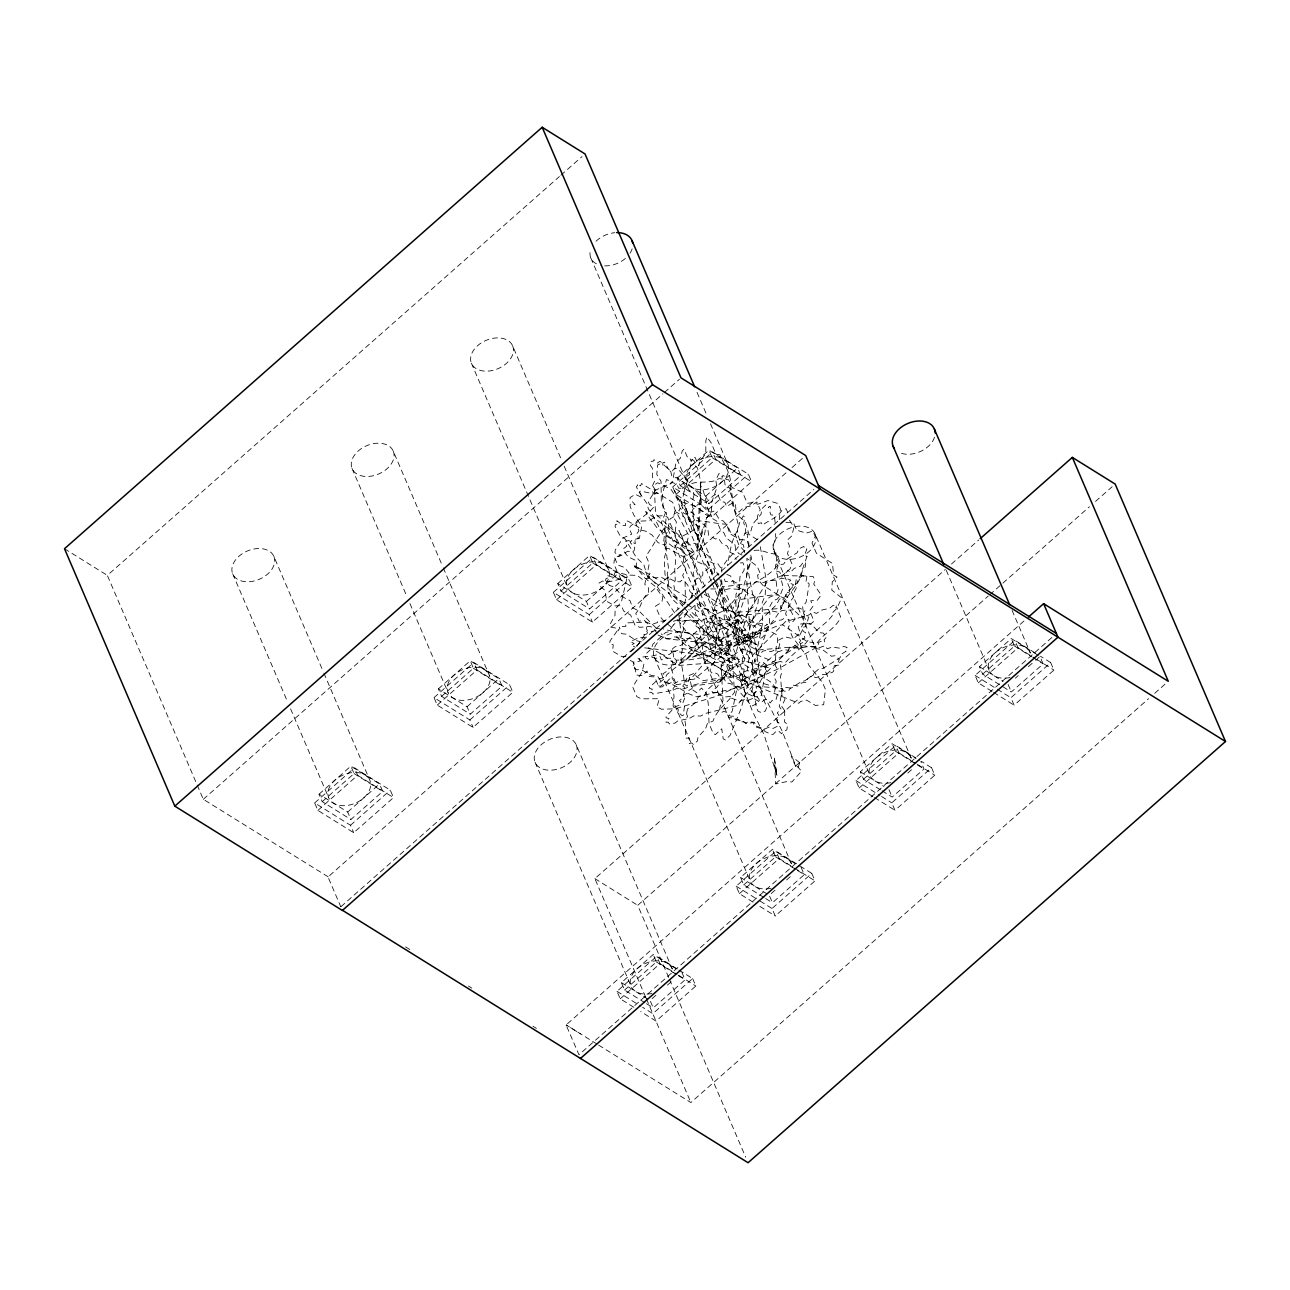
<?xml version="1.0" encoding="UTF-8"?>
<svg xmlns="http://www.w3.org/2000/svg" width="1290" height="1290" viewBox="0 0 1290 1290"><rect width="100%" height="100%" fill="white"/><g stroke="black" fill="none" stroke-linecap="round" stroke-linejoin="round"><path stroke-width="0.75" stroke-dasharray="5 3.75" d="M691.908 598.092L692.021 595.545L695.504 595.029L696.39 592.997M748.926 546.186L748.732 542.026L745.056 540.026L737.138 539.091L735.252 534.673L730.35 532.012L727.028 524.224C715.708 523.885 704.824 520.467 693.488 520.725L691.118 522.611L714.66 577.517M721.707 581.274L711.016 621.667L711.629 623.118L714.37 621.893L719.723 642.839L733.865 620.812L751.554 558.602L750.78 555.232M690.892 597.705L694.02 589.659L693.294 587.514L695.149 580.516L696.616 578.613L701.179 577.114L702.824 574.856L702.776 570.922L705.566 570.744L709.307 567.681L714.418 569.116L714.354 572.841L719.03 574.953M684.297 603.849L685.393 600.559L685.054 580.677L682.636 575.421L685.828 569.277L683.41 563.778L684.071 552.168L681.604 548.718L682.539 543.235L685.925 543.058L687.07 540.962L689.634 544.702L691.714 545.476L694.375 543.187L696.181 543.783L702.599 551.475L709.032 556.49L709.887 561.618L715.418 564.391L717.562 563.408L720.513 567.535L723.045 568.051M682.974 612.282L678.556 617.168M636.954 646.258L647.37 630.713L646.322 628.262L647.983 624.183L644.162 620.071L639.098 621.296L635.744 613.46C641.34 607.284 641.452 598.109 648.451 592.916L648.644 588.03L644.774 584.354L645.677 580.21L649.966 573.566L648.08 569.164L649.289 563.649L645.951 555.861C652.821 546.992 657.142 536.559 664.447 528.045L667.253 527.529L696.278 595.254M686.877 612.911L683.652 618.12L685.296 621.667L682.475 625.666L683.668 629.246L682.039 633.471L679.701 635.115L680.588 637.728L683.2 638.856L690.376 638.389L718.611 654.03L745.846 640.566L758.052 602.672L758.391 598.092L754.473 596.69L752.699 594.609L749.071 594.255L743.572 589.965L734.591 585.644L733.252 581.21L725.254 581.596L724.238 578.581M630.778 651.789L635.712 647.354M328.16 876.813L203.32 799.316L107.344 575.388L559.409 176.553M560.908 175.214L582.016 156.606M203.32 799.316L662.915 393.821M664.415 392.483L679.491 379.195M319.033 794.188L350.864 766.115L379.534 783.965L382.727 791.415L350.896 819.505L322.226 801.654L319.033 794.188L347.703 812.039L350.896 819.505M438.39 688.876L470.221 660.803L498.891 678.653L502.084 686.119L470.253 714.192L441.583 696.342L438.39 688.876L467.061 706.726L470.253 714.192M557.748 583.58L589.578 555.49L618.249 573.341L621.441 580.806L589.611 608.896L560.94 591.03L557.748 583.58L586.418 601.43L589.611 608.896M677.105 478.268L708.936 450.178L737.606 468.028L740.799 475.494L708.968 503.584L680.298 485.733L677.105 478.268L705.775 496.118L708.968 503.584M314.663 802.928L354.46 767.824L390.289 790.141L393.482 797.607L353.702 832.711L317.872 810.394L314.663 802.928L350.509 825.245L353.702 832.711M434.021 697.632L473.817 662.528L509.647 684.829L512.84 692.295L473.059 727.399L437.229 705.082L434.021 697.632L469.866 719.933L473.059 727.399M553.378 592.32L593.174 557.216L629.004 579.533L632.197 586.998L592.416 622.103L556.587 599.785L553.378 592.32L589.224 614.637L592.416 622.103M672.735 487.007L712.532 451.903L748.361 474.22L751.554 481.686L711.774 516.79L675.944 494.473L672.735 487.007L708.581 509.324L711.774 516.79M322.226 801.654L354.057 773.565L350.864 766.115M441.583 696.342L473.414 668.268L470.221 660.803M560.94 591.03L592.771 562.956L589.578 555.49M680.298 485.733L712.128 457.644L708.936 450.178M317.872 810.394L357.653 775.29L354.46 767.824M437.229 705.082L477.01 669.978L473.817 662.528M556.587 599.785L596.367 564.681L593.174 557.216M675.944 494.473L715.724 459.369L712.532 451.903M347.703 812.039L379.534 783.965M467.061 706.726L498.891 678.653M586.418 601.43L618.249 573.341M705.775 496.118L737.606 468.028M350.509 825.245L390.289 790.141M469.866 719.933L509.647 684.829M589.224 614.637L629.004 579.533M708.581 509.324L748.361 474.22M786.029 472.833L327.999 876.958L340.802 906.822M792.076 467.512L802.654 458.176M340.963 906.66L813.861 489.442M645.645 997.057L594.884 878.619L945.409 569.374M951.456 564.036L978.642 540.042M668.688 977.53L637.728 905.306L988.253 596.044M989.769 594.706L1089.486 506.728M1095.533 501.407L1112.141 486.733M1023.97 621.006L566.1 1024.969L578.968 1054.752L1051.866 637.518M644.807 1002.652L624.57 990.059L621.377 982.593L653.208 954.503L680.185 971.306M763.986 897.501L743.75 884.908L740.557 877.442L772.388 849.368L799.365 866.17M880.377 789.754L863.51 779.241L860.317 771.775L892.148 743.701L915.755 758.407M999.508 684.635L982.658 674.138L979.449 666.672L1011.279 638.582L1038.256 655.385M633.858 1007.296L620.216 998.799L617.007 991.333L656.803 956.229L677.282 968.983M753.038 902.145L739.396 893.648L736.187 886.182L775.983 851.077L796.462 863.832M872.798 796.494L859.156 787.997L855.947 780.531L895.744 745.427L919.625 760.294M991.945 691.375L978.288 682.878L975.095 675.412L1014.875 640.308L1038.773 655.191M624.57 990.059L656.4 961.969L653.208 954.503M743.75 884.908L775.58 856.818L772.388 849.368M863.51 779.241L895.341 751.167L892.148 743.701M982.658 674.138L1014.488 646.048L1011.279 638.582M620.216 998.799L659.996 963.694L656.803 956.229M739.396 893.648L779.176 858.543L775.983 851.077M859.156 787.997L898.937 752.892L895.744 745.427M978.288 682.878L1018.068 647.774L1014.875 640.308M655.836 995.332L650.047 1000.443L653.24 1007.909L685.071 979.819L681.878 972.354M667.414 985.125L673.187 980.013M775.016 890.197L769.227 895.292L772.42 902.758L804.25 874.685L801.058 867.219M786.577 879.974L790.931 876.152M907.789 773.033L913.578 767.937M1015.359 678.137L1018.245 675.589M1028.372 666.656L1034.161 661.544M1035.612 660.27L1039.95 656.433L1043.142 663.899L1011.312 691.988L1001.201 685.683M882.07 790.802L892.18 797.091L924.011 769.017L920.802 761.552M678.991 970.048L692.633 978.546L652.853 1013.65L642.614 1007.28M811.813 873.394L815.006 880.86L775.226 915.964L772.033 908.499L811.813 873.394L798.155 864.897M931.574 767.744L934.766 775.193L894.986 810.297L891.777 802.848L931.574 767.744L921.334 761.358M1050.705 662.625L1053.914 670.091L1014.117 705.195L1010.925 697.729L1050.705 662.625L1040.466 656.239M692.633 978.546L695.842 986.012L656.046 1021.116L640.695 1011.554M598.625 1045.11L690.86 1102.547L1148.648 698.648M1154.695 693.31L1165.273 683.974M665.527 620.168L663.447 621.345L657.997 620.877L657.449 622.619L651.482 624.344L646.532 622.135L627.295 622.86L625.618 623.57L625.86 626.295L618.958 626.601L620.022 628.359L617.958 630.375L622.07 633.793L626.618 634.18L636.131 640.614L642.404 642.097M673.493 621.345L677.137 620.006L682.104 621.183L686.57 620.635L687.506 619.329L691.15 620.2L693.73 621.99L696.439 626.489L728.64 646.226L724.512 661.963L679.443 665.414L671.026 661.028C663.399 655.562 655.014 649.128 645.597 647.145M710.726 588.933L722.384 588.982L721.545 590.739L729.431 588.675L745.652 589.836L739.186 594.464L726.06 609.735L701.857 620.458L677.927 620.409M740.379 562.956L742.863 562.666L744.459 566.616L743.991 570.454L739.944 576.727L737.67 622.151L713.144 632.116L688.731 609.493M754.053 550.475C761.987 548.879 768.614 554.474 776.499 553.942L779.87 561.779L775.371 565.02L775.661 570.777L779.837 572.131L780.885 574.582C791.673 576.824 802.638 575.082 813.281 576.678L814.877 580.419L813.748 584.096L821.133 595.013L817.312 600.269L810.717 600.785L813.023 606.171L809.652 610.847L814.054 621.119L811.12 623.618L800.897 623.925L798.026 625.424L799.945 633.148L794.962 637.389L790.77 638.228L785.062 636.889L778.176 640.324L779.757 644L777.677 652.127L754.924 671.493L715.434 579.355M656.481 628.504L659.432 628.311M656.11 630.504L647.499 632.293L646.838 634.003L643.484 634.728L645.435 635.793L644.613 637.841L639.292 637.518L630.455 641.42L634.148 643.597L631.036 645.016L635.389 647.29M625.827 656.546L622.07 656.707L612.54 651.16L613.282 644.823L609.573 643.629L610.106 640.808L617.297 630.729L616.217 628.182L610.702 627.069L609.735 624.812L614.975 615.507L615.137 609.251L621.393 601.979L626.747 579.113L617.587 572.567L613.895 563.972L614.234 560.344L620.974 554.571L618.023 554.958L614.959 552.733L615.217 550.072L622.957 537.978L631.681 534.125L629.165 528.271L630.697 525.885L648.902 512.388L654.014 506.809L649.515 504.551L648.257 501.616L655.643 490.071L672.767 482.508L677.057 484.54L678.621 488.217L685.119 488.378C693.891 477.574 708.629 485.798 718.998 478.574L728.753 479.832L732.01 487.426L742.572 492.28L747.297 503.31L753.199 502.519L757.714 504.277L767.969 500.536L778.128 503.535L780.434 508.937L779.273 519.596L782.127 522.353M785.916 522.498L793.479 522.805L796.623 530.142L806.073 533.141L812.926 531.109L815.232 536.495L812.007 542.977L816.425 553.265L832.437 563.424L833.727 575.211L837 577.049L832.26 581.887L831.824 590.127L841.644 597.851L836.92 608.348L831.921 613.266L832.695 615.024C826.342 624.038 816.119 629.052 809.717 637.47C805.605 645.984 795.108 651.079 788.948 658.771L785.691 662.205L783.433 662.705L780.482 661.383L752.763 669.478L752.376 655.546L785.642 621.506L808.33 615.249L813.055 612.057L816.457 613.427L821.359 610.186L829.663 608.235L833.066 605.397L836.791 604.994L835.726 607.832L836.871 607.542L840.693 617.152C835.227 630.423 819.053 634.825 814.054 648.806L777.225 669.365L715.934 696.439L675.218 708.807L661.544 709.226L656.997 706.904L659.303 698.712L641.178 698.841L636.857 696.648L632.664 686.861L642.097 671.993L644.129 663.286L635.244 656.159M644.645 647.822L710.338 655.643L730.027 645.452L711.887 635.954L670.203 630.842L663.044 628.843M704.259 594.238L721.191 604.768L722.755 609.348L728.85 611.283L730.93 610.154L734.542 613.588L739.605 615.169L742.024 619.216L746.007 620.151L748.571 623.909L752.425 625.94L754.376 625.408L756.246 628.149L756.44 631.068L754.134 636.293L759.101 670.526L740.879 681.136L704.034 658.739L699.664 629.294L696.439 624.779L698.922 618.861L695.681 614.121L694.955 605.284M726.851 574.469L730.527 575.937L732.43 580.29L735.816 582.935L737.751 582.564L739.138 585.757L738.912 588.95L735.977 594.335L735.881 632.003L717.014 641.485L685.071 613.089M658.013 635.051L666.14 638.486L670.719 638.792L674.896 636.825L684.119 639.276L685.683 642.952L694.326 650.418L731.398 666.091L700.534 594.077M741.96 555.055L738.702 553.491L735.59 549.395L735.042 544.912L725.98 537.591L724.093 533.189L720.11 528.932L716.788 521.144L705.646 514.468L696.294 506.567L681.346 501.713L676.089 497.166L670.897 489.136L657.707 482.782L652.708 485.895L657.771 493.49L654.111 493.957L640.55 491.055L639.518 491.684L642.017 497.553L635.309 494.312L630.068 497.569L630.084 499.294L635.083 504.68L630.133 504.18L630.149 506.502L633.841 515.097L641.759 525.997L639.34 538.51L634.906 539.381L635.293 543.687L628.827 540.575L625.779 541.171L626.779 546.267L623.763 548.476L623.199 550.475L628.133 556.796L636.405 560.779L636.276 567.229L644.419 577.662L655.014 586.273L662.77 597.383L661.851 602.172L655.481 606.219L659.674 616.023L663.334 620.522L677.943 632.809L676.766 637.034C709.935 669.623 756.279 685.861 798.655 703.276L800.735 701.405L806.669 700.148L815.377 705.404L823.665 704.743L825.423 689.392L822.407 682.394L808.427 664.673L806.411 655.465L792.64 637.325L788.222 627.037L790.286 624.666L787.98 619.281L792.899 621.651L795.221 618.958L788.513 606.897L788.98 604.381L787.368 600.624L762.712 585.176L758.375 579.855L757.553 575.018L760.6 574.276L757.246 566.439L746.829 558.344C747.684 570.696 750.393 582.403 752.731 594.755L754.682 596.657L754.715 602.801L753.215 606.929L748.297 610.75L733.043 662.786L711.596 652.466L698.18 595.932M630.213 660.448L633.454 662.06L636.454 675.025L642.501 675.686L646.983 671.026L649.289 676.428L654.659 677.008L659.061 687.28L662.641 686.748L669.236 679.185L672.058 678.024L674.219 679.008L676.121 684.716L673.074 688.586L674.025 696.342L673.074 705.807L673.896 707.468L677.379 707.888L678.282 709.871L677.427 714.079L679.717 713.531L682.2 715.837L686.731 712.999L687.441 709.049L696.1 702.147L698.309 696.923L704.872 695.278L706.888 690.215L729.769 669.558L727.544 628.794L707.694 621.441L681.023 645.355L675.17 646.709L672.751 648.564L671.477 651.595L673.09 652.724L673.574 656.82L671.848 660.948L673.364 664.495L671.284 668.672L672.88 673.396L672.025 678.121L676.234 684.7L682.313 683.781L685.506 681.168L688.134 675.928L694.826 673.025L696.407 676.702L703.372 680.604L731.059 676.412L697.051 597.077M684.748 602.994L668.059 592.965L669.429 593.545L634.309 566.536L638.598 568.568L634.583 565.455L689.15 598.737M696.923 603.494L732.913 625.65L756.956 644.807L735.687 634.309L686.441 604.043M715.724 459.369L751.554 481.686M1018.068 647.774L1035.144 658.4M1036.838 659.464L1053.914 670.091M712.128 457.644L740.799 475.494M1014.488 646.048L1031.339 656.546M1033.032 657.594L1043.142 663.899M979.449 666.672L1003.056 681.362M975.095 675.412L995.574 688.167M997.267 689.231L1010.925 697.729M993.639 692.44L1014.117 705.195M898.937 752.892L915.997 763.519M917.706 764.583L934.766 775.193M596.367 564.681L632.197 586.998M895.341 751.167L915.577 763.761M917.271 764.809L924.011 769.017M592.771 562.956L621.441 580.806M860.317 771.775L883.924 786.481M855.947 780.531L879.845 795.398M881.554 796.462L891.777 802.848M874.507 797.559L894.986 810.297M477.01 669.978L512.84 692.295M473.414 668.268L502.084 686.119M779.176 858.543L792.834 867.041M794.527 868.106L815.006 880.86M775.58 856.818L795.817 869.428M797.51 870.476L804.25 874.685M740.557 877.442L767.534 894.244M765.679 898.566L772.42 902.758M736.187 886.182L758.375 900.001M760.084 901.065L772.033 908.499M759.875 906.402L775.226 915.964M594.884 878.619L637.728 905.306M64.5 548.718L107.344 575.388M357.653 775.29L393.482 797.607M659.996 963.694L677.057 974.321M678.766 975.385L695.842 986.012M354.057 773.565L382.727 791.415M656.4 961.969L676.637 974.579M678.33 975.627L685.071 979.819M621.377 982.593L648.354 999.395M646.5 1003.701L653.24 1007.909M617.007 991.333L640.904 1006.216M596.915 1044.045L566.181 1024.905L580.435 1033.903M405.544 946.876L410.639 950.053M468.431 986.044L471.818 988.156M533.012 1026.26L536.398 1028.372M757.278 539.672L748.958 534.366L745.233 521.386L736.767 514.887L732.349 504.6L731.688 496.247L729.382 490.845C734.01 477.784 724.851 466.093 719.965 454.822L716.014 454.193L711.08 442.696L706.904 437.004L705.84 440.809L705.791 453.709L700.196 460.74L698.745 465.9L695.068 457.321L693.504 457.257L691.247 461.465L689.36 457.063L687.28 456.966L683.942 449.194L682.249 451L680.12 458.514L676.041 462.175L672.477 482.283L671.639 481.896L670.139 484.137L668.559 480.46L666.495 479.493L662.56 493.409L663.157 508.792L664.415 511.743L666.624 512.888L663.705 541.784L666.333 550.83L664.334 557.909L664.963 574.034L665.608 577.146L667.301 578.71L668.236 577.34C666.108 586.724 668.994 597.689 677.089 603.381L678.04 609.283M655.949 627.843L638.969 610.912L632.664 607.864L629.988 600.624L623.473 597.367L614.234 586.966L609.412 585.499L605.51 580.194L606.09 578.468L608.009 577.968L607.122 575.469L612.266 577.114L614.54 576.517L614.669 572.905L616.572 572.325L628.037 575.018L637.26 575.404L642.226 579.307L648.87 578.307L649.692 576.162L655.465 577.904L660.964 577.049L666.221 580L670.316 579.016L675.444 581.596L680.298 581.806L681.491 580.307L685.264 582.209L687.764 585.096L690.021 591.529L721.642 624.054L714.95 643.758L666.253 638.824L661.27 633.825M682.99 604.155L673.477 593.722L674.396 588.321L673.686 584.176L675.267 580.29L674.735 569.97L675.976 556.296L673.187 549.75L677.605 542.606L674.831 535.769L676.347 521.837L673.396 517.484L674.896 510.921L677.04 510.05L679.217 510.985L679.379 509.099L680.781 508.534L683.845 513.243L686.457 514.355L689.973 511.791L692.214 512.646L698.632 519.193L699.938 522.418L703.614 524.385L707.839 528.981L708.629 535.237L715.515 539.01L718.272 537.995L721.803 543.187L727.544 546.299L729.463 552.056L734.042 554.103L736.235 559.505M744.717 551.265L739.186 545.557L735.735 537.237L729.866 533.544L726.673 524.74L723.255 520.999L719.272 519.322L714.225 511.114L711.016 512.243L706.823 510.276L702.115 505.68L700.228 496.279L694.423 488.862L689.682 485.459L687.618 480.46L678.863 469.85L676.008 468.27L673.493 469.286L672.138 471.592L668.817 469.592L664.415 462.159L662.802 462.82L662.883 465.609L660.109 463.916L657.642 464.916L656.803 474.462L661.028 481.331L661.302 501.858L665.672 512.388L661.399 522.418L665.753 532.512L666.317 552.668L668.51 568.1L667.172 573.663L668.672 579.919L668.365 587.821L673.686 595.948L682.862 606.236M684.168 607.703L722.158 650.354L750.345 638.905L746.265 571.663L750.216 562.891L750.216 557.264M789.464 520.209L793.963 527.046L791.834 535.882L787.126 540.429L789.448 545.815L787.545 553.652L791.963 563.94L790.141 568.809L782.788 575.227L780.901 578.791L783.207 587.337L780.111 595.593L777.177 599.124L772.904 600.818L768.34 609.186L769.904 612.863L769.372 624.279L755.263 661.98L718.901 577.162M677.814 619.587L686.699 632.197L743.782 662.012L751.409 639.372L714.079 581.548M674.541 612.847L654.498 582.516L647.08 575.485L643.871 564.697L636.212 557.296L625.279 539.22L619.619 534.995L615.007 526.175L615.685 524.192L617.91 524.45L616.846 520.725L622.876 525.369L625.553 525.659L625.666 520.999L627.891 521.144L637.712 526.675L641.34 530.174L645.419 531.109L652.143 535.092L657.997 542.606L662.689 544.606L665.753 544.477L666.704 542.058L673.477 547.105L676.283 546.815L679.911 548.621L686.087 555.023L690.876 555.684L696.906 561.537L702.599 564.149L703.985 562.746L711.371 572.018L713.531 579.645M657.094 633.535L653.417 627.504L649.531 626.424L639.808 627.343L635.019 625.327L630.616 615.04L623.634 611.009L621.312 605.623L614.782 605.913L606.897 601.382L604.72 590.143L600.656 586.805L599.044 583.048L602.591 581.032C611.605 583.225 618.974 578.468 627.327 577.211L626.279 574.76L629.036 572.986L624.537 567.471L617.7 564.939L614.346 557.103L621.409 555.538L627.408 551.346L633.906 551.056L634.809 547.702L630.23 542.493L631.987 540.155L638.55 538.317L636.663 533.915L638.985 530.803L635.664 523.014L639.324 521.16L648.789 520.741L656.949 516L663.834 515.694L667.591 517.209L699.744 592.255M707.839 593.319L736.01 654.627L748.813 686.119L741.96 674.057L745.12 681.91L742.798 679.266L704.098 588.95M1012.07 610.347L1030.323 652.917M1008.119 684.522L1011.312 691.988M946.247 570.261L989.091 670.187M815.199 534.108A22.349 15.351 -23.2 0 1 789.303 559.376A22.349 15.351 -23.2 0 1 779.257 534.753A22.349 15.351 -23.2 0 1 815.199 534.108L911.175 758.036M787.706 512.452L786.11 508.712L782.208 509.889C777.612 517.935 769.098 520.015 762.454 525.207L761.406 522.756L758.23 523.53L757.343 516.484L760.197 509.776L756.843 501.939L750.861 505.986L743.717 507.454L739.041 511.969L735.993 510.324L735.365 503.39L732.478 503.052L726.641 506.551L724.754 502.149L720.9 501.697L717.562 493.925L713.709 495.296L706.904 501.875L697.874 504.535L692.924 509.324L691.44 513.097L718.111 575.324M888.987 789.641L892.18 797.091M773.968 551.378L869.944 775.306M697.035 392.337L707.355 416.396M710.516 423.797L727.963 464.513A22.349 15.351 -23.2 0 1 702.066 489.781A22.349 15.351 -23.2 0 1 692.021 465.158A22.349 15.351 -23.2 0 1 727.963 464.513M590.772 257.871L686.731 481.783M711.193 581.081L680.604 509.695L674.444 490.49L683.007 508.518L680.024 498.472L689.747 521.74L684.522 505.212L697.358 536.946M711.983 582.903L744.411 658.577L716.014 583.87M704.808 586.24L678.991 530.384L703.308 587.127M695.455 639.775A22.349 15.351 -23.2 0 1 669.542 665.043A22.349 15.351 -23.2 0 1 659.496 640.404A22.349 15.351 -23.2 0 1 695.455 639.775L791.415 863.687M654.207 657.045L750.183 880.957M512.646 345.897A22.349 15.351 -23.2 0 1 486.733 371.165A22.349 15.351 -23.2 0 1 476.687 346.542A22.349 15.351 -23.2 0 1 512.646 345.897L561.021 458.788M564.198 466.19L608.606 569.825A22.349 15.351 -23.2 0 1 582.709 595.093A22.349 15.351 -23.2 0 1 572.663 570.454A22.349 15.351 -23.2 0 1 608.606 569.825M471.398 363.167L567.374 587.095M576.275 744.927A22.349 15.351 -23.2 0 1 550.379 770.194A22.349 15.351 -23.2 0 1 540.317 745.556A22.349 15.351 -23.2 0 1 576.275 744.927L672.235 968.838M669.478 979.384L745.685 1157.178M646.451 998.912L690.86 1102.547M535.044 762.197L631.004 986.108M393.289 451.21A22.349 15.351 -23.2 0 1 367.376 476.478A22.349 15.351 -23.2 0 1 357.33 451.855A22.349 15.351 -23.2 0 1 393.289 451.21L442.454 565.939M443.244 567.793L489.249 675.138A22.349 15.351 -23.2 0 1 463.352 700.406A22.349 15.351 -23.2 0 1 453.306 675.766A22.349 15.351 -23.2 0 1 489.249 675.138M352.041 468.48L406.769 596.174M409.946 603.575L448.017 692.408M273.915 556.522A22.349 15.351 -23.2 0 1 248.019 581.79A22.349 15.351 -23.2 0 1 237.973 557.151A22.349 15.351 -23.2 0 1 273.915 556.522L323.097 671.251M323.887 673.106L369.891 780.434A22.349 15.351 -23.2 0 1 343.995 805.702A22.349 15.351 -23.2 0 1 333.949 781.079A22.349 15.351 -23.2 0 1 369.891 780.434M232.684 573.792L287.412 701.486M290.589 708.887L328.66 797.704M715.305 582.161L699.664 542.332M748.926 546.122L747.023 540.429L747.942 533.963L744.91 535.157L745.781 528.561L743.701 523.031L744.894 517.516L743.475 515.79L740.089 521.079L737.558 530.367C731.172 540.413 729.511 554.136 727.496 565.73M697.713 593.981L693.182 573.421L696.181 559.65C701.147 546.863 706.694 532.399 706.065 518.225L711.516 513.694L711.483 503.068L716.772 487.83L715.853 479.993L718.933 473.543L720.804 474.446L722.174 477.526L722.868 475.429L724.093 476.01L724.98 484.395L726.609 488.072L728.108 487.281L730.027 488.2L731.462 491.264L734.365 509.905L738.364 524.853L737.09 533.012L741.153 543.735L743.54 545.025L744.507 552.636M721.755 572.099L721.723 567.648L726.851 560.441C733.736 552.781 742.072 544.009 744.604 533.625L750.925 530.948L752.909 523.917L761.1 514.162L761.664 508.921L765.986 504.825L767.679 505.535L768.469 507.663L769.55 506.309L770.662 506.776L769.969 512.356L770.904 514.904L774.29 515.178L775.403 524.611M760.294 546.686L765.905 578.178L765.196 595.416L762.197 602.704L762.438 623.925L755.166 658.739L741.073 708.565L730.156 735.284L725.464 740.025L723.206 738.815L721.755 728.802L715.402 734.607L713.273 733.462L709.065 723.674L708.274 703.889L706.565 693.375L701.454 688.07L696.971 692.811L692.069 689.473L689.634 677.427L687.167 686.151L684.2 684.151C684.393 672.058 678.088 660.061 683.039 648.306L678.363 611.266M721.642 579.855L724.658 622.715L744.153 630.794L769.308 597.286L774.951 595.045L777.241 592.4L778.386 588.337L776.79 586.966L776.193 581.629L777.741 576.082L776.161 571.551L778.047 565.891L776.354 559.812L777.032 553.539L774.871 552.555L772.855 545.219L775.677 539.897L775.629 533.641M1009.973 677.524A22.349 15.351 -23.2 0 1 988.285 666.221A22.349 15.351 -23.2 0 1 1009.425 645.581A22.349 15.351 -23.2 0 1 1031.113 656.884M934.492 437.262A22.349 15.351 -23.2 0 1 900.162 452.871M890.826 782.643A22.349 15.351 -23.2 0 1 869.138 771.323A22.349 15.351 -23.2 0 1 890.293 750.699A22.349 15.351 -23.2 0 1 911.982 762.003M771.065 888.294A22.349 15.351 -23.2 0 1 749.393 876.99A22.349 15.351 -23.2 0 1 770.533 856.35A22.349 15.351 -23.2 0 1 792.221 867.67M651.901 993.445A22.349 15.351 -23.2 0 1 630.213 982.142A22.349 15.351 -23.2 0 1 651.353 961.501A22.349 15.351 -23.2 0 1 673.041 972.821M632.132 248.857A22.349 15.351 -23.2 0 1 630.068 253.179M625.36 258.468A22.349 15.351 -23.2 0 1 600.898 265.401M596.432 263.821A22.349 15.351 -23.2 0 1 590.626 249.599M596.044 241.23A22.349 15.351 -23.2 0 1 614.846 232.7M722.255 586.773L714.563 604.688L734.558 612.54L781.869 608.283L780.385 607.413L780.869 605.558L783.804 604.204L782.998 602.333L786.336 601.043L785.755 598.641L787.851 596.818L785.675 595.932L785.013 593.045L789.303 592.11L790.19 588.579L793.592 584.773L789.367 582.854L788.867 581.79L790.851 580.194L786.045 578.307L780.369 578.452L778.596 579.968L767.356 580.855L763.648 582.564L756.021 581.709L752.538 583.386L722.255 586.773M694.262 494.489L692.359 501.036L694.117 529.948L680.781 537.043L655.546 513.92L654.465 490.071L652.434 486.024L654.481 481.331L652.45 477.09L652.369 468.189L650.402 465.529L650.805 461.32L653.288 461.223L654.014 459.611L657.642 463.126L659.48 461.385L660.819 461.868L670.832 471.737L671.703 475.688L675.879 477.864L677.395 477.139L679.749 480.315L683.249 482.121L684.716 485.701L687.489 486.862L689.086 490.216L691.682 492.28L693.085 492.022L694.262 494.489M700.712 499.294L697.793 550.153L697.551 535.963L700.712 482.379L700.712 499.294M807.008 556.345L800.042 576.275L796.107 579.919L795.301 586.16L796.656 587.385L794.092 592.239L793.447 597.415L790.125 601.527L789.899 605.445L786.868 609.541L785.61 613.911L786.416 615.314L784.191 618.313L781.547 619.958L776.387 620.587L745.765 642.114L733.123 631.713L747.797 588.627L755.085 582.677C763.083 577.92 772.275 572.808 777.741 564.972L783.562 564.133L787.4 558.941L796.994 552.846L799.139 548.798L803.847 546.428L804.879 549.185L806.895 548.927L804.444 555.426L807.008 556.345M782.256 605.252C778.87 616.41 768.276 624.199 764.293 635.293L762.068 637.679L760.407 638.195L758.536 636.163L738.074 645.29L739.75 626.005L766.76 582.419L784.385 574.453L788.125 570.374L790.302 572.534L794.172 568.406L800.251 566.326L803.025 562.634L805.669 562.359L805.266 566.987L802.316 570.857L801.558 574.211C798.075 586.176 787.303 594.287 782.256 605.252M784.723 710.726L784.578 722.029L787.593 724.416L786.819 729.995L782.949 731.365L781.756 733.8L778.628 731.156L776.193 731.156L773.274 734.316L771.178 734.397L764.873 731.446L763.422 729.382L755.795 726.931L754.569 722.352L748.087 721.691L745.701 723.4L742.105 720.546L736.703 720.046L734.494 716.224L730.204 716.144L727.786 712.693L723.787 711.403L721.594 712.451L719.82 709.919L719.917 706.791L722.981 700.599L721.11 664.673L742.169 648.838L780.208 664.35L781.595 672.88L780.514 676.412L781.95 695.229L784.997 699.357L781.676 706.356L784.723 710.726M800.558 643.726L800.493 646.145L802.122 647.37L800.235 648.548L790.464 647.161L756.891 650.112L735.719 638.566L739.428 615.443L768.243 612.831L771.275 610.831L778.886 612.428L782.159 610.412L792.931 609.912L794.318 608.025L799.848 608.187L804.928 610.96L803.331 612.943L804.041 614.363L808.556 617.136L807.605 620.99L806.057 621.957L805.944 626.553L801.945 627.521L803.219 631.358L805.524 632.664L803.864 634.922L804.944 638.115L801.961 639.614L803.138 642.13L800.558 643.726M671.445 651.45L671.381 652.901L669.155 654.498L665.511 655.578L660.416 653.82L651.998 656.094L641.194 657.142L639.55 658.142L639.969 661.093L633.068 662.334L634.245 664.108L632.31 666.591L636.631 669.784L641.227 669.607L651.16 675.396L657.545 676.202L661.06 681.297C670.606 682.216 679.524 688.215 687.409 693.149L696.116 696.826L741.057 687.135L744.201 669.365L710.693 652.014L707.694 647.451L705.001 645.822L701.292 645.371L700.438 646.903L696.003 648.096L690.956 647.467L687.376 649.402L682.184 648.499L677.315 650.724L671.445 651.45M781.111 695.971L779.257 706.597L780.982 708.871L777.273 712.918L778.983 715.321L777.08 721.723L779.047 723.013L777.564 726.189L773 728.463L769.066 727.109L764.631 729.06L753.779 725.19L753.537 722.626L746.426 723.432L744.056 721.9L739.928 721.739L738.799 719.626L735.461 719.691L734.107 717.788L729.302 717.788L728.318 716.385L732.269 711.032L736.477 690.714L755.472 681.233L782.772 689.134L782.514 693.939L781.111 695.971M802.654 606.687L803.283 612.347L805.024 613.008L803.428 617.975L803.976 622.651L801.364 627.214L802.058 630.681L799.784 635.131L799.461 639.292L800.671 640.275L798.994 643.533L791.157 647.806L763.374 675.557L747.281 670.268L753.473 627.166L776.628 604.607L779.321 599.14L785.384 596.69L788.271 591.062L797.139 582.935L798.478 578.775L802.977 575.324L804.75 577.42L806.847 576.598L805.766 582.967L808.733 582.999L809.169 584.612L806.024 602.365L802.654 606.687M743.298 640.034L742.169 663.141L772.742 683.361L775.758 689.037L778.241 690.956L781.482 691.327L782.095 689.279L785.82 687.457L790.254 687.957L793.173 685.232L797.752 686.07L801.767 682.878L806.508 682.249L806.702 679.685L811.555 675.863L816.119 677.798L823.213 674.315L825.858 674.622L832.469 672.284L833.792 670.897L833.179 667.124L834.791 665.543L839.032 665.076L837.855 662.866L839.306 659.529L835.275 655.707L831.308 656.223L822.198 649.386L816.586 648.757L813.103 642.42L807.685 641.936L782.707 624.795L777.951 625.65L743.298 640.034M717.014 626.472L714.466 661.689L710.564 667.236L710.097 670.268L711.58 672.993L713.951 672.316L717.869 674.186L719.901 677.911L724.254 678.637L726.044 682.684L731.478 684.006L734.8 687.328L737.445 686.038L743.975 687.651L744.669 692.295L752.135 695.842L753.36 698.084L759.423 701.905L761.552 702.147L764.922 699.535L767.405 699.889L770.275 702.937L771.791 700.76L775.919 700.002L777.402 694.713L774.629 691.924L776.177 680.975L773.597 676.25L777.87 669.945L775.258 665.463L776.145 646.951L777.677 643.678L777.338 635.196L740.476 614.282L717.014 626.472M666.108 716.659L666.027 717.74L669.01 718.578L665.882 722.126L668.268 722.207L669.381 723.948L675.009 723.093L677.685 720.949L689.215 718.466L693.923 715.853L700.825 716.031L705.275 713.483L736.961 705.566L755.811 681.894L741.282 674.331C725.48 680.169 707.984 680.604 692.44 685.425L693.327 686.345L691.682 688.763L687.973 690.827L687.554 693.101L683.49 695.149L682.539 698.116L679.346 700.663L680.894 701.55L679.717 705.13L674.944 706.823L666.108 716.659M684.103 491.361L683.103 496.553L692.085 530.513L701.115 537.156L706.517 517.967L709.032 515.516L708.903 513.033L703.405 490.958L700.534 485.363L700.922 482.234L697.487 467.915L695.439 466.061L694.181 460.917L692.021 459.321L689.441 470.35L689.65 474.639L687.473 475.833L687.715 479.993L684.103 491.361M697.084 640.34L695.455 643.049L725.818 645.838L751.006 639.356L761.568 627.666L767.727 624.408L748.087 621.554L739.396 622.441L739.815 621.006L727.947 619.49L715.869 621.2C713.951 620.458 706.162 624.118 711.129 624.376L707.114 628.101L708.484 629.343L702.969 631.842L704.421 633.019L697.084 640.34M649.515 687.36L649.418 688.328L652.418 689.231L649.273 692.214L651.66 692.424L652.772 694.036L672.654 690.311L677.379 688.263L684.281 688.828L688.747 686.812L719.336 682.104L739.412 661.641L724.867 654.062L687.941 660.061L678.653 659.899L675.912 661.093L676.815 661.963L675.17 664.011L671.445 665.64L671.026 667.639L666.946 669.22L665.995 671.816L662.786 673.896L664.334 674.767L663.157 677.879L658.368 679.121L649.515 687.36M813.974 673.154L813.442 674.944L804.783 680.781C799.091 681.797 795.027 686.474 789.722 688.796L788.883 690.392L785.9 691.359L783.836 691.005L781.772 688.328L755.859 686.216L759.923 670.332L798.736 645.371L819.827 647.499L824.826 645.806L827.261 648.741L832.405 647.064L840.032 648.225L843.805 646.403L847.062 647.451L845.273 650.241L846.079 651.273L840.338 654.836L840.435 657.126L839 658.561L823.004 668.365L819.005 668.784L813.974 673.154M766.212 664.818L761.568 694.794L759.875 696.632L756.23 696.842L752.763 695.294L751.506 692.891L758.762 663.399L760.004 662.044L762.712 661.899L766.212 664.818M684.764 698.051L682.99 702.373L684.49 706.501L683.829 711.08L685.78 711.5L687.554 716.482L684.958 720.675L685.925 727.77L685.264 736.816L686.022 738.202L689.102 737.944L689.263 743.733L691.263 742.798L693.488 744.491L697.438 740.976L697.987 737.138L705.485 729.027L707.323 723.722L713.08 720.949C715.902 712.419 723.303 705.598 729.398 699.309L734.542 692.149L731.833 654.385L714.209 651.24L691.15 678.685L683.926 683.265L682.862 686.328L684.297 687.086L684.797 690.827L683.345 695.02L684.764 698.051M656.368 492.248L654.965 493.457L653.143 492.683L650.918 489.297L641.517 483.557L640.533 485.846L637.147 483.815L637.534 485.572L636.357 486.524L638.066 490.603L647.257 503.971L648.386 509.05L651.24 512.13L662.609 534.028L685.49 546.863L688.812 535.592L674.799 509.179L672.751 502.391L656.368 492.248M766.857 670.3L759.81 682.281L760.616 684.135L756.101 687.586L756.843 689.553L753.167 694.923L754.505 695.955L752.199 698.632L747.49 700.615L744.459 699.567L739.96 701.26L731.656 698.261L732.236 696.116L725.754 696.939L724.158 695.697L720.578 695.649L720.239 693.907L717.304 694.02L716.708 692.472L712.499 692.569L712.064 691.424L717.208 686.893L727.254 669.881L746.862 661.625L768.356 667.672L766.857 670.3M668.688 525.288L668.252 527.707L669.8 529.222L666.462 533.189L663.818 548.169L668.801 548.572L683.49 556.828L697.068 550.137L702.599 528.432L690.231 521.853L689.457 519.564L685.409 519.709L684.538 517.371L677.008 512.436L673.751 514.049L673.074 517.209L670.074 518.919L668.688 525.288M746.233 637.276L724.351 647.129L691.424 657.481L717.982 645.468L742.653 635.922L762.342 629.891L746.233 637.276M673.316 625.005L668.752 631.858L665.785 632.358L652.804 644.323L651.321 648.87L646.661 653.224L645.419 657.884L647.644 659.19L650.628 656.949L655.997 658.384L659.98 656.352L661.335 659.948L665.205 657.868L675.17 658.868L676.234 660.19L681.185 660.029L711.87 630.084L717.03 610.654L698.503 608.025L697.39 604.736L695.923 604.301L673.316 625.005M789.206 647.999L788.4 650.192L783.546 649.741L778.805 651.692L774.452 649.983L770.92 651.756L766.647 650.402L762.503 651.208L761.406 652.853L758.278 651.869L756.279 649.66L754.666 644.065L729.205 620.006L735.864 600.076L773.661 594.803L778.579 595.061L799.236 615.265L804.476 616.83L806.427 623.086L811.829 624.812L819.231 632.681L823.278 633.068L826.358 637.244L824.116 639.856L824.762 642.033L820.44 641.549L818.457 642.581L818.183 646L816.522 646.951L806.863 646.774L798.994 648.322L794.93 645.677L789.206 647.999M755.166 692.295L754.263 695.004L756.488 708.065L758.262 711.483L762.003 712.66L765.502 710.887L766.728 707.226L760.519 691.859L757.762 690.989L755.166 692.295M799.752 762.761L797.752 768.453L795.027 765.051L791.141 755.875L799.752 762.761M689.134 656.159L684.006 662.044L680.959 663.076L666.93 674.525L665.092 678.088L660.045 682.233L658.432 685.812L660.593 686.216L663.786 683.958L669.139 683.732L673.316 681.362L674.428 683.587L678.508 681.249L694.552 679.072L727.85 650.837L734.51 635.922L715.918 638.34L715.015 636.293L713.58 636.309L689.134 656.159M653.949 523.692L657.013 527.852L684.345 548.089L694.939 553.329L686.877 542.364L645.726 511.533C645.951 513.259 650.482 519.612 653.949 523.692M741.54 673.187L739.154 677.411L752.683 711.822L764.019 734.542L776.951 775.371L774.129 756.779L776.951 775.371L774.645 764.889L775.725 783.949L786.932 781.579L791.899 782.014L801.558 771.21L794.737 763.406L782.337 731.446L751.764 671.445L746.765 670.703L741.54 673.187M721.819 665.769L720.562 669.091L751.78 706.146L757.262 703.437L759.246 700.647L758.955 698.97L725.883 663.769L721.819 665.769"/><path stroke-width="1.5" d="M819.956 489.087L805.686 455.515L680.991 377.857L585.031 153.945L542.187 127.275L64.5 548.718L174.827 806.153L342.366 910.466L820.037 489.023M174.827 806.153L652.514 384.694L542.187 127.275M818.392 485.443L1056.413 633.519M980.158 538.704L1072.329 457.402L1115.173 484.072L1225.5 741.508L748.071 1162.725L342.527 910.321M1028.501 617.007L1043.61 603.672L1168.289 681.313L1072.329 457.402M580.452 1058.477L1057.977 637.179L1043.61 603.672M652.514 384.694L1225.5 741.508M934.347 429.006L1009.699 604.8M893.115 446.276L943.877 564.697M632.003 240.601L694.665 386.79M894.438 448.614A22.349 15.351 -23.2 0 1 908.821 423.056A22.349 15.351 -23.2 0 1 935.153 432.972M616.668 232.603A22.349 15.351 -23.2 0 1 632.697 243.197"/></g></svg>
